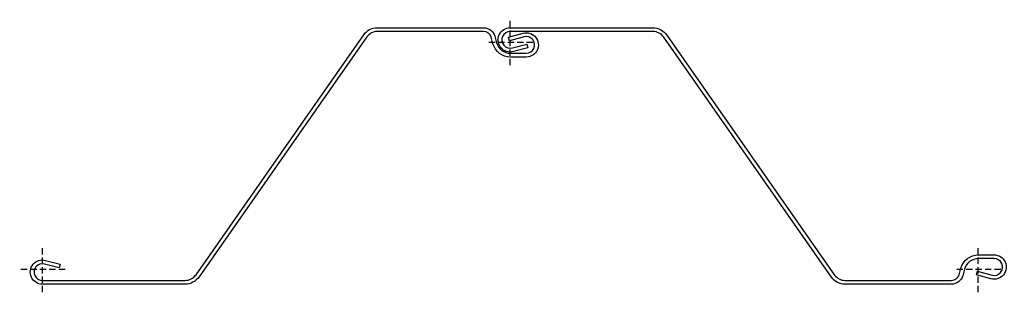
# Model space of a CAD drawing. Header units: millimetres. Extents: x -36 to 1531, y -36 to 396.
import ezdxf

# ---------------------------------------------------------------- set-up
doc = ezdxf.new("R2010")
doc.units = ezdxf.units.MM
doc.linetypes.add('DASHED', pattern=[0.75, 0.5, -0.25])
doc.layers.add('ref', color=251, linetype='Continuous', plot=False)

msp = doc.modelspace()

# ---------------------------------------------------------------- linework, layer by layer
for points in [[(700.8, 383.4, -0.337327), (718.6, 369.8), (721.4, 359.7, 0.337327), (743.5, 342.9), (768.5, 342.9, 1.140281), (765.1, 368.9), (741.9, 362.7), (740.3, 368.5), (763.5, 374.7, -1.140281), (768.5, 336.9), (743.5, 336.9, -0.337327), (715.6, 358.1), (712.8, 368.2, 0.337327), (700.8, 377.4), (531.6, 377.4, 0.244685), (515.2, 368.8), (248.9, -11.5, -0.244685), (226.4, -23.2), (0, -23.2, -1.140281), (5, 14.6), (28.2, 8.4), (26.6, 2.6), (3.4, 8.8, 1.140281), (0, -17.2), (226.4, -17.2, 0.244685), (244, -8.1), (510.3, 372.3, -0.244685), (531.6, 383.4)], [(1443.8, -17.2, 0.337327), (1455.8, -8.1), (1458.6, 2, -0.337327), (1486.5, 23.3), (1511.5, 23.3, -1.140281), (1506.5, -14.6), (1483.3, -8.4), (1484.9, -2.6), (1508.1, -8.8, 1.140281), (1511.5, 17.3), (1486.5, 17.3, 0.337327), (1464.4, 0.4), (1461.6, -9.7, -0.337327), (1443.8, -23.2), (1274.6, -23.2, -0.244685), (1253.3, -12.2), (987, 368.2, 0.244685), (969.4, 377.4), (743, 377.4, 1.140281), (746.4, 351.3), (769.6, 357.5), (771.2, 351.7), (748, 345.5, -1.140281), (743, 383.4), (969.4, 383.4, -0.244685), (991.9, 371.6), (1258.2, -8.7, 0.244685), (1274.6, -17.2)]]:
    msp.add_lwpolyline(points, format="xyb", close=True)
at = {"layer": 'ref', "linetype": 'DASHED', "ltscale": 20}
for p, q in [((743, 324.1), (743, 396.1)), ((779, 360.1), (707, 360.1)), ((0, -36), (0, 36)), ((1486, -36), (1486, 36)), ((36, 0), (-36, 0)), ((1522, 0), (1450, 0))]:
    msp.add_line(p, q, dxfattribs=at)

doc.saveas('drawing.dxf')
